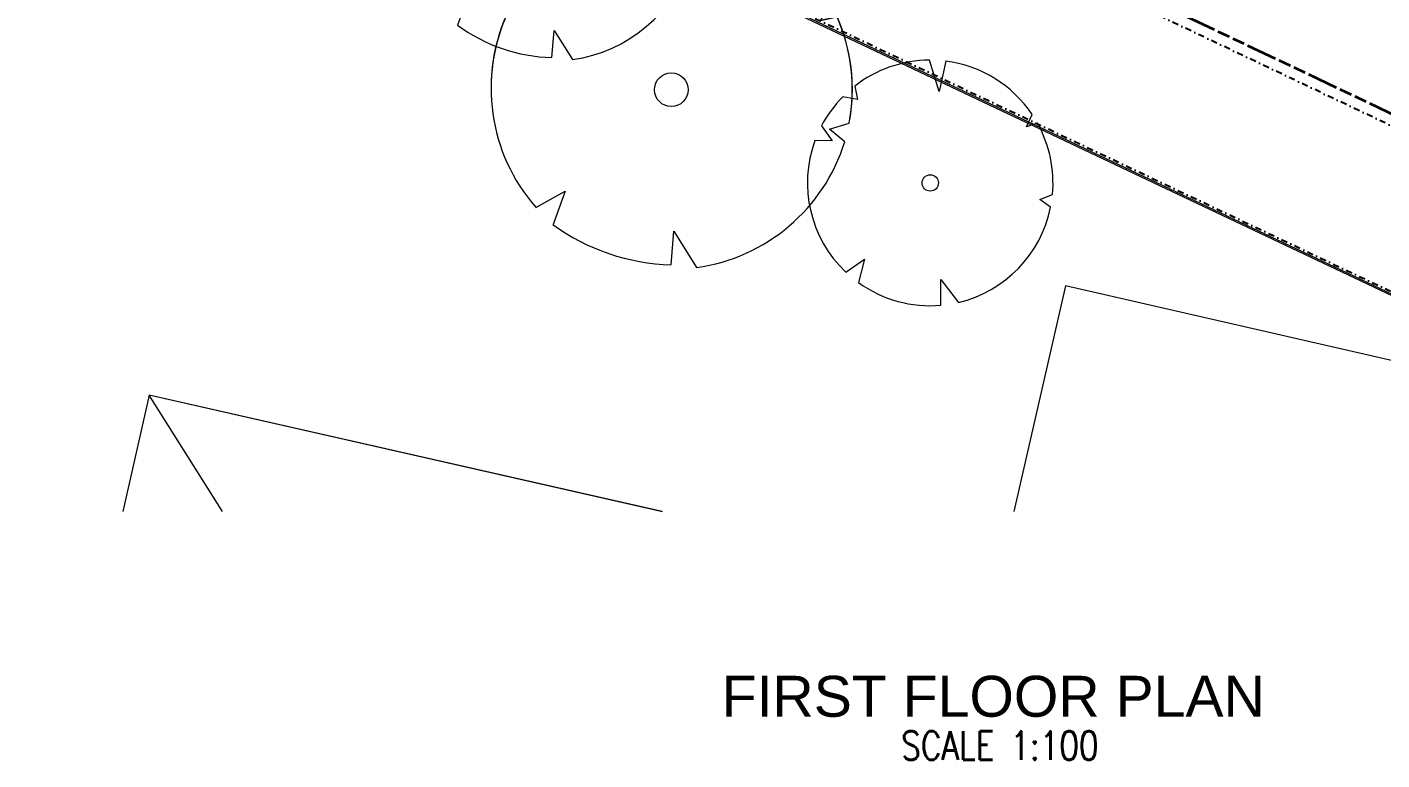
# Model space of a CAD drawing. Header units: millimetres. Extents: x -39027 to 364494, y -35256 to 94895.
# Drawn here: x 164894 to 181444, y 52871 to 61824 of the extents above; entities that cross this region are included whole.
import ezdxf

# ---------------------------------------------------------------- set-up
doc = ezdxf.new("R2010")
doc.units = ezdxf.units.MM
doc.header["$LTSCALE"] = 25
doc.linetypes.add('BG_Dash Dot 3mm', pattern=[7, 3, -2, 0, -2])
doc.linetypes.add('BG_Double Dash', pattern=[33, 15, -2, 6, -2, 6, -2])
for name, color, linetype, lineweight in [('A-DETL', 90, 'Continuous', 9), ('A-DETL-GENF', 92, 'Continuous', 5), ('A-DETL-MBND', 4, 'Continuous', 13), ('A-ROOF', 132, 'Continuous', 5), ('C-PROP-LINE', 91, 'BG_Dash Dot 3mm', 25), ('L-PLNT', 71, 'Continuous', 5)]:
    doc.layers.add(name, color=color, linetype=linetype, lineweight=lineweight)
doc.layers.add('dla-txt-n-35', color=2, linetype='Continuous')
doc.layers.add('DLA-TXT-T-50', color=1, linetype='Continuous')
doc.styles.add('DLA-NOTES', font='romans.shx', dxfattribs={"width": 0.8})

# ---------------------------------------------------------------- blocks, each defined once
blk = doc.blocks.new('Family - ___-2269169-PROPOSED FIRST FLOOR PLAN')
at = {"layer": 'C-PROP-LINE'}
blk.add_line((-682, -10503), (14042, -17487), dxfattribs=at)
blk = doc.blocks.new('Family - ___-2269460-PROPOSED FIRST FLOOR PLAN')
at = {"layer": 'C-PROP-LINE'}
blk.add_line((14350, -15608), (100, -8848), dxfattribs=at)
blk = doc.blocks.new('DC_Planting_Tree 3_0m Canopy - FIXED-405249-PROPOSED SITE PLAN')
at = {"layer": 'A-DETL-GENF'}
for p, q in [((-235, 1098), (-464, 1427)), ((-272, 1475), (-235, 1098)), ((913, 1011), (933, 1175)), ((1027, 1093), (913, 1011)), ((-1238, 847), (-1157, 701)), ((-1157, 701), (-1338, 678)), ((-1477, 260), (-1299, 128)), ((1336, 212), (1465, 320)), ((1491, 164), (1336, 212)), ((-1299, 128), (-1499, 65)), ((-651, -1351), (-481, -1132)), ((-481, -1132), (-464, -1426)), ((578, -1384), (480, -1083)), ((480, -1083), (771, -1286))]:
    blk.add_line(p, q, dxfattribs=at)
blk.add_circle((0, 0), 100, dxfattribs=at)
for start, end in [(51.5512, 100.4622), (108.0083, 145.6274), (12.3276, 46.7819), (153.1369, 170.0213), (177.5355, 244.2846), (300.9465, 6.2753), (251.9772, 292.6758)]:
    blk.add_arc((0, 0), 1500, start, end, dxfattribs=at)
blk = doc.blocks.new('PLANTING_Coloured tree scaleable - 7 Meters-2580589-PROPOSED SITE PLAN')
at = {"layer": 'L-PLNT', "lineweight": 9}
for p, q in [((-503, 2723), (-434, 2027)), ((-503, 2723), (-434, 2027)), ((-434, 2027), (-503, 2723)), ((-434, 2027), (-856, 2634)), ((-434, 2027), (-856, 2634)), ((-856, 2634), (-434, 2027)), ((1684, 1866), (1722, 2169)), ((1684, 1866), (1722, 2169)), ((1722, 2169), (1684, 1866)), ((1896, 2018), (1684, 1866)), ((1896, 2018), (1684, 1866)), ((1684, 1866), (1896, 2018)), ((-2286, 1563), (-2136, 1294)), ((-2286, 1563), (-2136, 1294)), ((-2136, 1294), (-2286, 1563)), ((-2136, 1294), (-2471, 1251)), ((-2136, 1294), (-2471, 1251)), ((-2471, 1251), (-2136, 1294)), ((-2728, 480), (-2399, 237)), ((-2728, 480), (-2399, 237)), ((-2399, 237), (-2728, 480)), ((2466, 391), (2705, 591)), ((2674, 565), (2705, 591)), ((-2399, 237), (-2767, 119)), ((-2399, 237), (-2767, 119)), ((-2767, 119), (-2399, 237)), ((2755, 302), (2466, 391)), ((-1201, -2476), (-887, -2070)), ((-887, -2070), (-856, -2614)), ((886, -1980), (1424, -2356)), ((1048, -2474), (886, -1980))]:
    blk.add_line(p, q, dxfattribs=at)
blk.add_circle((0, -6), 258, dxfattribs=at)
for centre, radius, start, end in [((0, 0), 2769, 51.5512, 100.4622), ((0, 0), 2769, 51.5512, 100.4622), ((0, 0), 2769, 51.5512, 100.4622), ((0, 0), 2769, 108.0083, 145.6274), ((0, 0), 2769, 108.0083, 145.6274), ((0, 0), 2769, 108.0083, 145.6274), ((0, 0), 2769, 12.3276, 46.7819), ((0, 0), 2769, 12.3276, 46.7819), ((0, 0), 2769, 13.3734, 46.7819), ((0, 0), 2769, 153.1369, 170.0213), ((0, 0), 2769, 153.1369, 170.0213), ((0, 0), 2769, 153.1369, 170.0213), ((0, 19), 2769, 300.9465, 5.8599), ((0, 19), 2769, 177.9304, 244.2846), ((0, 19), 2769, 177.9304, 202.3457), ((0, 19), 2769, 177.9304, 200.6948), ((-130, 523), 3220, 256.9579, 291.4464)]:
    blk.add_arc(centre, radius, start, end, dxfattribs=at)

msp = doc.modelspace()

# ---------------------------------------------------------------- linework, layer by layer
at = {"layer": 'A-DETL', "linetype": 'BG_Double Dash', "lineweight": 35}
msp.add_line((164894.3, 68673), (187498.8, 57949.6), dxfattribs=at)
at = {"layer": 'A-DETL-MBND', "lineweight": 5}
for p, q in [((164894.3, 66470.4), (186963.3, 56001.1)), ((187121, 55904.1), (164894.3, 66448.3)), ((177578.9, 58663.8), (176946.8, 55904.1)), ((184464.7, 57086.7), (177578.9, 58663.8)), ((166582.4, 57284.7), (166581.8, 57282.4)), ((166582.4, 57284.7), (172657.7, 55904.1))]:
    msp.add_line(p, q, dxfattribs=at)
at = {"layer": 'A-ROOF'}
for p, q in [((166386.8, 57326.7), (166063.7, 55904.1)), ((172650.3, 55904.1), (166386.8, 57326.7)), ((167282.8, 55904.1), (166386.8, 57326.7))]:
    msp.add_line(p, q, dxfattribs=at)

# ---------------------------------------------------------------- block references
at = {"layer": 'A-DETL-GENF', "rotation": 342.3207318141276}
msp.add_blockref('DC_Planting_Tree 3_0m Canopy - FIXED-405249-PROPOSED SITE PLAN', (175926.2, 59920.1), dxfattribs=at)
at = {"layer": 'C-PROP-LINE'}
for name in ['Family - ___-2269169-PROPOSED FIRST FLOOR PLAN', 'Family - ___-2269460-PROPOSED FIRST FLOOR PLAN']:
    msp.add_blockref(name, (172355.8, 73784.3), dxfattribs=at)
at = {"layer": 'L-PLNT', "lineweight": 9, "rotation": 336.899377919427}
for p, xscale, yscale, zscale in [((171309.2, 63167.1), 0.6384000000000002, 0.6384000000000002, 0.6384000000000002), ((172765.2, 61063.3), 0.7980000000000003, 0.7980000000000003, 0.7980000000000003)]:
    msp.add_blockref('PLANTING_Coloured tree scaleable - 7 Meters-2580589-PROPOSED SITE PLAN', p, dxfattribs=dict(at, xscale=xscale, yscale=yscale, zscale=zscale))

# ---------------------------------------------------------------- texts
at = {"layer": 'dla-txt-n-35', "style": 'DLA-NOTES', "width": 0.8}
msp.add_text('SCALE 1:100', height=350, dxfattribs=at).set_placement((175571.1, 52871.2))
at = {"layer": 'DLA-TXT-T-50', "insert": (173378.3, 53898.6), "char_height": 500, "width": 13864.342, "attachment_point": 1, "style": 'DLA-NOTES'}
msp.add_mtext('{\\fArial|b0|i0|c0|p34;\\W1;FIRST FLOOR PLAN}', dxfattribs=at)

doc.saveas('drawing.dxf')
